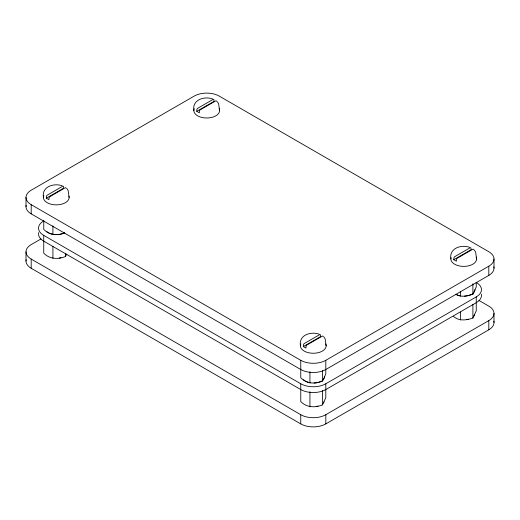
<?xml version="1.0" encoding="UTF-8"?>
<svg xmlns="http://www.w3.org/2000/svg" width="520" height="520" viewBox="0 0 520 520"><rect width="100%" height="100%" fill="white"/><g stroke="black" fill="none" stroke-linecap="round" stroke-linejoin="round"><path stroke-width="0.78" d="M46.312 198.192L46.423 196.612A1.326 0.767 -60 0 1 47.359 195.084L62.575 186.297A1.326 0.767 -60 0 1 63.511 186.745L63.629 188.188L46.312 198.192L48.906 199.686L49.023 198.114A1.326 0.767 -60 0 1 49.959 196.586L65.175 187.798A1.326 0.767 -60 0 1 66.111 188.247M196.761 111.326L196.872 109.752A1.326 0.767 -60 0 1 197.808 108.225L213.025 99.437A1.326 0.767 -60 0 1 213.961 99.885L214.078 101.328L196.761 111.326L199.355 112.827L199.472 111.254A1.326 0.767 -60 0 1 200.408 109.72L215.625 100.939A1.326 0.767 -60 0 1 216.561 101.387M303.329 346.574L303.44 345A1.326 0.767 -60 0 1 304.375 343.466L319.592 334.685A1.326 0.767 -60 0 1 320.528 335.134L320.645 336.576L303.329 346.574L305.923 348.075L306.039 346.496A1.326 0.767 -60 0 1 306.976 344.968L322.192 336.18A1.326 0.767 -60 0 1 323.128 336.635M453.772 259.714L453.888 258.135A1.326 0.767 -60 0 1 454.825 256.607L470.041 247.826A1.326 0.767 -60 0 1 470.977 248.274L471.094 249.717L453.772 259.714L456.372 261.216L456.488 259.636A1.326 0.767 -60 0 1 457.425 258.108L472.641 249.321A1.326 0.767 -60 0 1 473.577 249.769M43.407 197.438C41.489 186.596 53.846 182.852 62.101 185.75M193.856 110.578C191.939 99.736 204.295 95.992 212.55 98.891M300.423 345.826C298.506 334.978 310.863 331.24 319.118 334.139M450.873 258.967C448.955 248.118 461.312 244.381 469.567 247.28M43.732 220.896A17.732 10.238 0 0 0 43.732 235.372L300.749 383.76L300.768 401.563C306.495 407.589 315.101 407.921 322.445 404.911L325.8 397.69L325.819 383.76L476.268 296.894A17.732 10.238 0 0 0 476.268 282.418M453.492 316.453C458.926 321.36 466.531 320.275 472.894 318.052L476.249 310.83L476.268 296.894M66.82 254.072L65.429 256.529C58.084 259.532 49.484 259.2 43.752 253.175L43.732 235.372M323.453 402.961L324.123 401.901M473.902 316.101L474.572 315.042M41.028 238.921L31.194 244.602A17.732 10.238 0 0 0 31.194 259.077L31.194 268.275L300.749 423.897A17.732 10.238 0 0 0 325.819 423.897L488.807 329.797A17.732 10.238 0 0 0 493.851 321.224M31.194 204.678L300.749 360.301A17.732 10.238 0 0 0 325.819 360.301L488.807 266.208A17.732 10.238 0 0 0 488.807 251.726L219.252 96.103A17.732 10.238 0 0 0 194.181 96.103L31.194 190.203A17.732 10.238 0 0 0 31.194 204.678L31.194 213.869L300.749 369.499A17.732 10.238 0 0 0 325.819 369.499L488.807 275.399A17.732 10.238 0 0 0 493.851 266.825M31.194 259.077L300.749 414.707A17.732 10.238 0 0 0 325.819 414.707L488.807 320.606A17.732 10.238 0 0 0 488.807 306.131L478.978 300.456M64.811 232.901C57.707 235.944 49.192 235.216 43.752 229.346L43.752 220.519M59.169 258.096L61.009 257.712M466.635 319.625L468.475 319.235M316.186 406.484L318.026 406.094M321.217 381.101L322.445 381.089L323.271 379.828L325.8 373.861L325.819 360.301M460.129 295.796A11.219 6.481 0 0 1 455.8 294.236C460.954 297.622 467.467 296.075 472.894 294.229L476.249 287.001L476.249 282.191M300.749 360.301L300.768 377.735C306.371 383.832 315.198 384.254 322.445 381.089L322.445 370.656M474.26 249.997L475.637 252.116L476.593 258.967M217.243 101.615L218.621 103.727L219.577 110.578M323.811 336.863L325.189 338.975L326.144 345.826M66.794 188.474L68.172 190.587L69.127 197.438M494 258.967L494 268.158M494 313.365L494 322.562M488.807 266.208L488.807 275.399M488.807 320.606L488.807 329.797M472.894 283.797L472.894 294.229L471.666 294.236A11.219 6.481 0 0 1 464.464 296.12M472.894 304.525L472.894 318.052M460.382 291.35L460.382 296.166M460.382 312.033L460.382 319.989M325.819 414.707L325.819 423.897M322.445 390.585L322.445 404.911M309.933 371.793L309.933 383.026M309.933 391.729L309.933 406.848M300.749 414.707L300.749 423.897M65.429 253.344L65.429 256.529M52.916 225.81L52.916 234.637M52.916 246.525L52.916 258.466M26 197.438L26 206.635M26 251.843L26 261.034M325.819 383.76A17.732 10.238 0 0 1 300.749 383.76M38.688 232.589A17.732 10.238 0 0 0 43.732 241.163L300.749 389.545A17.732 10.238 0 0 0 325.819 389.545L476.268 302.686A17.732 10.238 0 0 0 481.312 294.112M31.194 268.275A17.732 10.238 0 0 1 26.149 259.695M474.955 289.659A11.219 6.481 0 0 1 472.921 293.371M324.506 376.519A11.219 6.481 0 0 1 322.478 380.237M320.743 381.355A11.219 6.481 0 0 1 319.722 381.823M319.176 382.031A11.219 6.481 0 0 1 314.015 382.98M310.382 382.779A11.219 6.481 0 0 1 303.57 379.756M64.201 232.713A11.219 6.481 0 0 1 46.553 231.374M219.141 108.66A12.864 7.423 0 0 1 206.713 118.008A12.864 7.423 0 0 1 194.292 108.66M476.157 257.043A12.864 7.423 0 0 1 464.288 266.383A12.864 7.423 0 0 1 451.068 257.673M325.709 343.909A12.864 7.423 0 0 1 313.287 353.256A12.864 7.423 0 0 1 300.859 343.909M68.933 196.15A12.864 7.423 0 0 1 55.712 204.861A12.864 7.423 0 0 1 43.843 195.52M31.194 213.869A17.732 10.238 0 0 1 26.149 205.296"/></g></svg>
